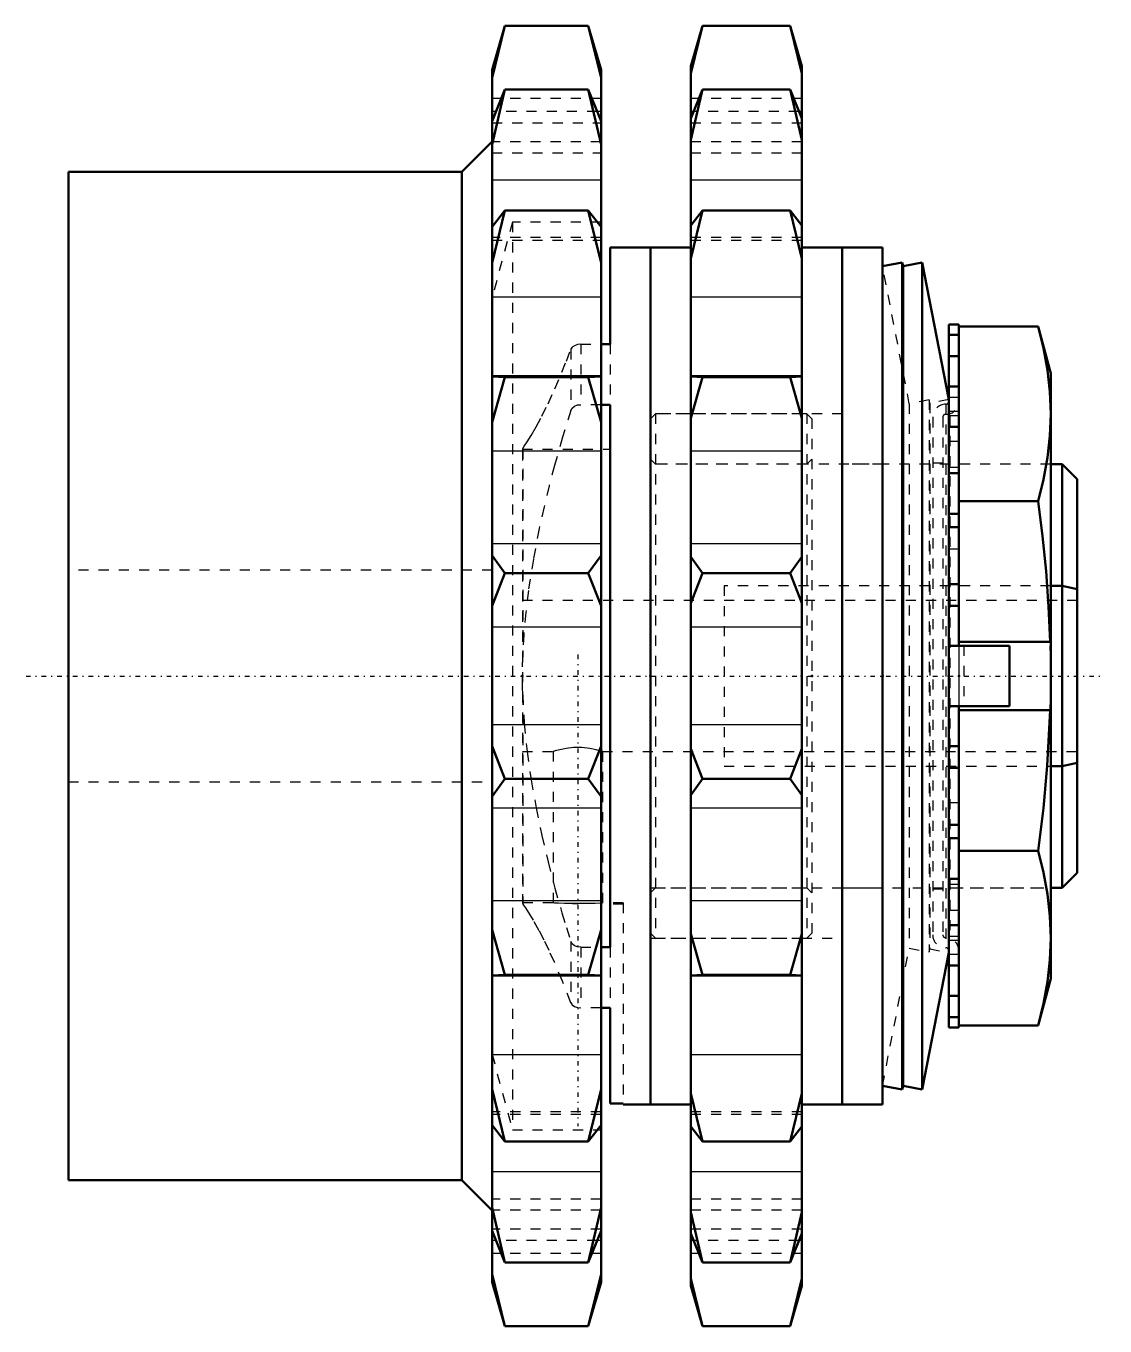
# Model space of a CAD drawing. Header units: millimetres. Extents: x -4 to 103, y -64 to 64.
import ezdxf

# ---------------------------------------------------------------- set-up
doc = ezdxf.new("R2010")
doc.units = ezdxf.units.MM
doc.linetypes.add('Center', pattern=[1.5, 0.45, -0.5, 0.05, -0.5])
doc.linetypes.add('Dashed', pattern=[2, 1, -1])
for name, color, linetype, lineweight in [('2d ConnectionPoints', 7, 'Continuous', 50), ('AM_0', 7, 'Continuous', 50), ('AM_4', 3, 'Continuous', 25), ('AM_7', 7, 'Center', 25), ('AM_9', 6, 'Dashed', 25)]:
    doc.layers.add(name, color=color, linetype=linetype, lineweight=lineweight)

# ---------------------------------------------------------------- blocks, each defined once
blk = doc.blocks.new('1_Stellmutter_T_240_85_0_in_HRKC240852115_0')
at = {"layer": 'AM_0'}
for p, q in [((88.27, 3), (88.27, 34.64)), ((96.13, 34.64), (88.27, 34.64)), ((97.37, 30), (96.13, 34.64)), ((97.37, 30), (97.37, -30)), ((88.27, 25.8), (88.27, 25.8)), ((96.13, 17.32), (88.27, 17.32)), ((97.37, 3.4), (88.27, 3.4)), ((88.27, -34.64), (88.27, -3)), ((88.27, -3.4), (97.37, -3.4)), ((96.13, -17.32), (88.27, -17.32)), ((88.27, -25.8), (88.27, -25.8)), ((96.13, -34.64), (97.37, -30)), ((96.13, -34.64), (88.27, -34.64))]:
    blk.add_line(p, q, dxfattribs=at)
for points in [[(96.13, 34.64), (96.65, 32.49), (97.04, 30.33), (97.29, 28.16), (97.37, 25.98)], [(97.37, 25.98), (97.29, 23.81), (97.05, 21.65), (96.65, 19.48), (96.13, 17.32)], [(96.13, 17.32), (96.56, 13.86), (96.91, 10.38), (97.16, 6.9), (97.32, 3.4)], [(97.32, -3.4), (97.03, -8.91), (96.64, -13.12), (96.13, -17.32)], [(96.13, -17.32), (96.65, -19.47), (97.04, -21.63), (97.29, -23.8), (97.37, -25.98)], [(97.37, -25.98), (97.29, -28.15), (97.05, -30.31), (96.65, -32.48), (96.13, -34.64)]]:
    blk.add_lwpolyline(points, dxfattribs=at)
at = {"layer": 'AM_9'}
for p, q in [((88.27, 25.8), (87.37, 25.8)), ((87.37, 25.8), (87.37, -25.8)), ((97.37, 21), (87.37, 21)), ((97.37, 0), (97.3, 4.02)), ((88.27, 3), (88.27, -3)), ((97.31, -3.83), (97.37, 0)), ((87.37, -21), (97.37, -21)), ((87.37, -25.8), (88.27, -25.8))]:
    blk.add_line(p, q, dxfattribs=at)
blk = doc.blocks.new('2_Kettenrad_T_240_85_0_in_HRKC240852115_0')
at = {"layer": 'AM_0'}
for p, q in [((61.7, 60.46), (62.87, 64.45)), ((62.87, 64.45), (61.7, 59.73)), ((71.53, 64.45), (62.87, 64.45)), ((71.53, 64.45), (72.7, 60.46)), ((72.7, 59.73), (71.53, 64.45)), ((61.7, 60.46), (61.7, -60.46)), ((72.7, 60.46), (72.7, -60.46)), ((61.7, 55.27), (62.87, 58.14)), ((62.87, 58.14), (61.7, 53.16)), ((71.53, 58.14), (62.87, 58.14)), ((71.53, 58.14), (72.7, 55.27)), ((72.7, 53.16), (71.53, 58.14)), ((62.87, 46.14), (61.7, 41.38)), ((61.7, 44.67), (62.87, 46.14)), ((71.53, 46.14), (62.87, 46.14)), ((71.53, 46.14), (72.7, 44.67)), ((72.7, 41.38), (71.53, 46.14)), ((61.7, 29.69), (62.87, 29.62)), ((71.53, 29.62), (72.7, 29.69)), ((62.87, 29.62), (61.7, 25.55)), ((71.53, 29.62), (62.87, 29.62)), ((72.7, 25.55), (71.53, 29.62)), ((61.7, 11.81), (62.87, 10.21)), ((71.53, 10.21), (72.7, 11.81)), ((62.87, 10.21), (61.7, 7.22)), ((71.53, 10.21), (62.87, 10.21)), ((72.7, 7.22), (71.53, 10.21)), ((61.7, -7.22), (62.87, -10.21)), ((71.53, -10.21), (72.7, -7.22)), ((62.87, -10.21), (61.7, -11.81)), ((71.53, -10.21), (62.87, -10.21)), ((72.7, -11.81), (71.53, -10.21)), ((61.7, -25.55), (62.87, -29.62)), ((71.53, -29.62), (72.7, -25.55)), ((62.87, -29.62), (61.7, -29.69)), ((71.53, -29.62), (62.87, -29.62)), ((72.7, -29.69), (71.53, -29.62)), ((61.7, -41.38), (62.87, -46.14)), ((71.53, -46.14), (72.7, -41.38)), ((62.87, -46.14), (61.7, -44.67)), ((72.7, -44.67), (71.53, -46.14)), ((71.53, -46.14), (62.87, -46.14)), ((61.7, -53.16), (62.87, -58.14)), ((71.53, -58.14), (72.7, -53.16)), ((62.87, -58.14), (61.7, -55.27)), ((72.7, -55.27), (71.53, -58.14)), ((71.53, -58.14), (62.87, -58.14)), ((61.7, -59.73), (62.87, -64.45)), ((62.87, -64.45), (61.7, -60.46)), ((71.53, -64.45), (72.7, -59.73)), ((72.7, -60.46), (71.53, -64.45)), ((71.53, -64.45), (62.87, -64.45))]:
    blk.add_line(p, q, dxfattribs=at)
at = {"layer": 'AM_4'}
for p, q in [((61.98, 55.96), (61.7, 55.96)), ((72.7, 55.96), (72.42, 55.96)), ((72.7, 49.17), (61.7, 49.17)), ((72.7, 37.57), (61.7, 37.57)), ((72.7, 29.75), (61.7, 29.75)), ((72.7, 22.3), (61.7, 22.3)), ((72.7, 13.1), (61.7, 13.1)), ((72.7, 4.84), (61.7, 4.84)), ((72.7, -4.84), (61.7, -4.84)), ((72.7, -13.1), (61.7, -13.1)), ((72.7, -22.3), (61.7, -22.3)), ((72.7, -29.75), (61.7, -29.75)), ((72.7, -37.57), (61.7, -37.57)), ((72.7, -49.17), (61.7, -49.17)), ((61.98, -55.96), (61.7, -55.96)), ((72.7, -55.96), (72.42, -55.96))]:
    blk.add_line(p, q, dxfattribs=at)
at = {"layer": 'AM_9'}
for p, q in [((72.7, 57.27), (61.7, 57.27)), ((72.42, 55.96), (61.98, 55.96)), ((61.7, 54.85), (72.7, 54.85)), ((72.7, 52.97), (61.7, 52.97)), ((61.7, 51.87), (72.7, 51.87)), ((72.7, 43.49), (61.7, 43.49)), ((61.7, 43.22), (72.7, 43.22)), ((72.7, 26), (61.7, 26)), ((61.7, -26), (72.7, -26)), ((72.7, -43.22), (61.7, -43.22)), ((72.7, -43.49), (61.7, -43.49)), ((72.7, -51.87), (61.7, -51.87)), ((72.7, -52.97), (61.7, -52.97)), ((72.7, -54.85), (61.7, -54.85)), ((72.42, -55.96), (61.98, -55.96)), ((72.7, -57.27), (61.7, -57.27))]:
    blk.add_line(p, q, dxfattribs=at)
blk = doc.blocks.new('3_Laufbuchse_T_240_85_0_in_HRKC240852115_0')
at = {"layer": 'AM_9'}
for p, q in [((58.2, 26), (57.7, 25.5)), ((73.2, 26), (58.2, 26)), ((58.2, 26), (58.2, -26)), ((73.7, 25.5), (73.2, 26)), ((73.2, 26), (73.2, -26)), ((73.7, 25.5), (73.7, -25.5)), ((58.2, 21), (57.7, 21.5)), ((73.2, 21), (58.2, 21)), ((73.7, 21.5), (73.2, 21)), ((57.7, -21.5), (58.2, -21)), ((58.2, -21), (73.2, -21)), ((73.2, -21), (73.7, -21.5)), ((57.7, -25.5), (58.2, -26)), ((73.2, -26), (73.7, -25.5)), ((58.2, -26), (73.2, -26))]:
    blk.add_line(p, q, dxfattribs=at)
blk = doc.blocks.new('4_Reibbelag_T_240_85_1_0_in_HRKC240852115_0')
at = {"layer": 'AM_0'}
for p, q in [((61.7, 42.5), (57.7, 42.5)), ((57.7, 42.5), (57.7, -42.5)), ((57.7, -42.5), (61.7, -42.5))]:
    blk.add_line(p, q, dxfattribs=at)
at = {"layer": 'AM_9'}
for p, q in [((61.7, 26), (57.7, 26)), ((57.7, -26), (61.7, -26))]:
    blk.add_line(p, q, dxfattribs=at)
blk = doc.blocks.new('5_Sicherungsblech_T_240_85_0_in_HRKC240852115_0')
at = {"layer": 'AM_0'}
for p, q in [((87.27, 34.86), (87.27, -34.86)), ((88.27, 34.86), (87.27, 34.86)), ((88.27, 3), (88.27, 34.86)), ((88.27, 33.82), (87.27, 33.82)), ((88.27, 31.7), (87.27, 31.7)), ((88.27, 28.7), (87.27, 28.7)), ((88.27, 24.71), (87.27, 24.71)), ((88.27, 20.12), (87.27, 20.12)), ((88.27, 16.07), (87.27, 16.07)), ((88.27, 14.75), (87.27, 14.75)), ((88.27, 9.11), (87.27, 9.11)), ((88.27, 6.95), (87.27, 6.95)), ((87.27, 3), (93.27, 3)), ((93.27, 3), (93.27, -3)), ((87.27, -3), (93.27, -3)), ((88.27, -34.86), (88.27, -3)), ((88.27, -6.95), (87.27, -6.95)), ((88.27, -9.11), (87.27, -9.11)), ((88.27, -14.75), (87.27, -14.75)), ((88.27, -16.07), (87.27, -16.07)), ((88.27, -20.12), (87.27, -20.12)), ((88.27, -24.71), (87.27, -24.71)), ((88.27, -28.7), (87.27, -28.7)), ((88.27, -31.7), (87.27, -31.7)), ((88.27, -33.82), (87.27, -33.82)), ((88.27, -34.86), (87.27, -34.86))]:
    blk.add_line(p, q, dxfattribs=at)
at = {"layer": 'AM_4'}
blk.add_line((88.27, 3), (88.27, -3), dxfattribs=at)
at = {"layer": 'AM_9'}
for p, q in [((88.27, 28.73), (87.27, 28.73)), ((88.27, 28.66), (87.27, 28.66)), ((88.27, 27.62), (87.27, 27.62)), ((86.97, 26.95), (86.97, -26.95)), ((88.27, 26.24), (87.27, 26.24)), ((85.67, 25.65), (85.67, -25.65)), ((86.67, 25.65), (86.67, -25.65)), ((88.27, 23.24), (87.27, 23.24)), ((86.67, 21.1), (85.67, 21.1)), ((88.27, 20.66), (87.27, 20.66)), ((88.27, 12.59), (87.27, 12.59)), ((88.77, 3), (88.77, -3)), ((88.27, -12.59), (87.27, -12.59)), ((85.67, -21.1), (86.67, -21.1)), ((88.27, -20.66), (87.27, -20.66)), ((88.27, -23.24), (87.27, -23.24)), ((88.27, -26.24), (87.27, -26.24)), ((88.27, -27.62), (87.27, -27.62)), ((88.27, -28.66), (87.27, -28.66)), ((87.27, -28.73), (88.27, -28.73))]:
    blk.add_line(p, q, dxfattribs=at)
for centre, radius, start, end in [((86.97, 27.25), 1.3, 270, 360), ((86.97, 27.25), 0.3, 270, 0), ((86.97, 25.65), 1.3, 90, 180), ((86.97, 25.65), 0.3, 90, 180), ((86.97, -25.65), 1.3, 180, 270), ((86.97, -25.65), 0.3, 180, 270), ((86.97, -27.25), 1.3, 0, 90), ((86.97, -27.25), 0.3, 360, 90)]:
    blk.add_arc(centre, radius, start, end, dxfattribs=at)
blk = doc.blocks.new('6_Tellerfeder_T_240_85_0_in_HRKC240852115_0')
at = {"layer": 'AM_0'}
for p, q in [((82.66, 41), (80.7, 40.62)), ((82.73, 40.64), (82.66, 41)), ((82.66, 41), (82.66, -41)), ((84.63, 41.01), (82.73, 40.64)), ((82.73, 40.64), (82.73, -40.64)), ((87.27, 27.42), (84.63, 41.01)), ((84.63, 41.01), (84.63, -41.01)), ((84.63, -41.01), (87.27, -27.42)), ((80.7, -40.62), (82.66, -41)), ((82.66, -41), (82.73, -40.64)), ((82.73, -40.64), (84.63, -41.01))]:
    blk.add_line(p, q, dxfattribs=at)
at = {"layer": 'AM_9'}
for p, q in [((83.35, 27), (80.7, 40.62)), ((85.31, 27.39), (83.35, 27)), ((85.38, 27.05), (85.31, 27.39)), ((85.31, 27.39), (85.31, -27.39)), ((87.27, 27.42), (85.38, 27.05)), ((83.35, 27), (83.35, -27)), ((85.38, 27.05), (85.38, -27.05)), ((80.7, -40.62), (83.35, -27)), ((83.35, -27), (85.31, -27.39)), ((85.31, -27.39), (85.38, -27.05)), ((85.38, -27.05), (87.27, -27.42))]:
    blk.add_line(p, q, dxfattribs=at)
blk = doc.blocks.new('7_Druckplatte_T_240_85_0_in_HRKC240852115_0')
at = {"layer": 'AM_0'}
for p, q in [((76.7, 42.5), (76.7, -42.5)), ((80.7, 42.5), (76.7, 42.5)), ((80.7, 42.5), (80.7, -42.5)), ((76.7, -42.5), (80.7, -42.5))]:
    blk.add_line(p, q, dxfattribs=at)
at = {"layer": 'AM_9'}
for p, q in [((80.7, 21), (76.7, 21)), ((76.7, -21), (80.7, -21))]:
    blk.add_line(p, q, dxfattribs=at)
blk = doc.blocks.new('8_Reibbelag_T_240_85_2_0_in_HRKC240852115_0')
at = {"layer": 'AM_0'}
for p, q in [((76.7, 42.5), (72.7, 42.5)), ((76.7, 42.5), (76.7, -42.5)), ((72.7, -42.5), (76.7, -42.5))]:
    blk.add_line(p, q, dxfattribs=at)
at = {"layer": 'AM_9'}
for p, q in [((76.7, 26), (72.7, 26)), ((72.7, -26), (76.7, -26))]:
    blk.add_line(p, q, dxfattribs=at)
blk = doc.blocks.new('9_Nabe_T_240_85_15__0_in_HRKC240852115_0')
at = {"layer": 'AM_0'}
for p, q in [((57.7, 42.5), (53.7, 42.5)), ((53.7, 42.5), (53.7, 32.9)), ((57.7, 42.5), (57.7, -42.5)), ((52.8, 32.9), (53.7, 32.9)), ((53.7, 26.9), (52.8, 26.9)), ((53.7, 26.9), (53.7, -26.9)), ((98.5, 21), (97.37, 21)), ((100, 19.5), (98.5, 21)), ((98.5, 21), (98.5, -21)), ((100, 19.5), (100, -19.5)), ((98.5, 8.94), (97.37, 8.94)), ((100, 8.6), (98.5, 8.94)), ((97.37, -8.94), (98.5, -8.94)), ((98.5, -8.94), (100, -8.6)), ((98.5, -21), (100, -19.5)), ((97.37, -21), (98.5, -21)), ((52.8, -26.9), (53.7, -26.9)), ((53.7, -32.9), (52.8, -32.9)), ((53.7, -32.9), (53.7, -42.39)), ((55, -42.39), (53.7, -42.39)), ((55, -42.39), (55, -42.5)), ((55, -42.5), (57.7, -42.5))]:
    blk.add_line(p, q, dxfattribs=at)
at = {"layer": 'AM_7'}
blk.add_line((50.5, 2.12), (50.5, -44.62), dxfattribs=at)
at = {"layer": 'AM_9'}
for p, q in [((49.81, 32.39), (49.81, 26.33)), ((50.78, 32.9), (52.8, 32.9)), ((50.78, 32.9), (50.78, 26.9)), ((53.7, 32.9), (53.7, 26.9)), ((52.8, 26.9), (50.78, 26.9)), ((45, 22.5), (53.7, 22.5)), ((45, 22.38), (45, -22.38)), ((45.03, 22.54), (45.03, 1.86)), ((97.37, 21), (57.7, 21)), ((65, 8.94), (65, -8.94)), ((97.37, 8.94), (65, 8.94)), ((100, 7.5), (45, 7.5)), ((45.03, -1.86), (45.03, -22.54)), ((45, -7.5), (48.06, -7.5)), ((48.04, -7.49), (48.04, -22.5)), ((52.93, -7.5), (100, -7.5)), ((52.96, -22.5), (52.96, -7.49)), ((65, -8.94), (97.37, -8.94)), ((57.7, -21), (97.37, -21)), ((45.01, -22.5), (45.03, -22.54)), ((48.04, -22.5), (45.02, -22.5)), ((49.96, -22.57), (50.5, -22.58)), ((55, -22.5), (52.93, -22.5)), ((55, -22.61), (53.7, -22.61)), ((55, -22.5), (55, -42.39)), ((49.81, -26.33), (49.81, -32.39)), ((50.78, -26.9), (52.8, -26.9)), ((50.78, -26.9), (50.78, -32.9)), ((53.7, -26.9), (53.7, -32.9)), ((52.8, -32.9), (50.78, -32.9))]:
    blk.add_line(p, q, dxfattribs=at)
for points in [[(45.03, 22.54), (45.19, 22.78), (45.47, 23.21), (45.87, 23.85), (46.36, 24.69), (46.93, 25.75), (47.55, 27), (48.22, 28.47), (48.92, 30.12), (49.36, 31.22), (49.81, 32.39)], [(50.78, 32.9), (50.45, 32.86), (50.16, 32.75), (49.94, 32.59), (49.81, 32.39)], [(49.81, 26.33), (48.99, 23.69), (48.18, 20.88), (47.65, 18.86), (47.15, 16.76), (46.67, 14.61), (46.09, 11.59), (45.6, 8.48), (45.34, 6.3), (45.14, 4.08), (45.03, 1.86)], [(49.81, 26.33), (49.95, 26.57), (50.18, 26.75), (50.48, 26.87), (50.78, 26.9)], [(45.03, 22.54), (45.01, 22.51), (45.01, 22.5)], [(45.03, -1.86), (45.01, -1.09), (45.03, 1.86)], [(45.03, -1.86), (45.19, -4.69), (45.47, -7.49), (45.87, -10.31), (46.36, -13.07), (46.93, -15.8), (47.55, -18.43), (48.22, -21.02), (48.92, -23.48), (49.36, -24.93), (49.81, -26.33)], [(52.96, -7.5), (52.95, -7.5), (52.75, -7.44), (52.33, -7.32), (51.68, -7.18), (50.88, -7.1), (50.08, -7.1), (49.34, -7.18), (48.71, -7.31), (48.25, -7.43), (48.05, -7.5), (48.04, -7.5)], [(49.81, -32.39), (48.99, -30.27), (48.18, -28.38), (47.65, -27.22), (47.15, -26.18), (46.67, -25.26), (46.09, -24.22), (45.6, -23.41), (45.34, -23), (45.14, -22.71), (45.03, -22.54)], [(52.96, -22.5), (52.94, -22.5), (52.71, -22.51), (52.23, -22.54), (51.56, -22.56), (50.76, -22.57), (49.94, -22.57), (49.18, -22.55), (48.57, -22.53), (48.17, -22.51), (48.04, -22.5)], [(50.78, -26.9), (50.45, -26.86), (50.16, -26.74), (49.94, -26.56), (49.81, -26.33)], [(49.81, -32.39), (49.95, -32.6), (50.18, -32.76), (50.48, -32.87), (50.78, -32.9)]]:
    blk.add_lwpolyline(points, dxfattribs=at)
for centre, start, end in [((46, 22.38), 171.3822, 180), ((46, -22.38), 180, 188.6202)]:
    blk.add_arc(centre, 1, start, end, dxfattribs=at)
blk = doc.blocks.new('10_Rutschnabenkupplung_C_240_85_21__0_in_HRKC240852115_0')
at = {"layer": 'AM_0'}
for p, q in [((43.27, 64.45), (42, 60.1)), ((42, 59.31), (43.27, 64.45)), ((51.53, 64.45), (43.27, 64.45)), ((52.8, 60.1), (51.53, 64.45)), ((51.53, 64.45), (52.8, 59.31)), ((42, -60.1), (42, 60.1)), ((52.8, 60.1), (52.8, -60.1)), ((43.27, 58.14), (42, 55.01)), ((42, 52.71), (43.27, 58.14)), ((51.53, 58.14), (43.27, 58.14)), ((52.8, 55.01), (51.53, 58.14)), ((51.53, 58.14), (52.8, 52.71)), ((42, 53), (39, 50)), ((39, 50), (0, 50)), ((0, 50), (0, -50)), ((39, 50), (39, -50)), ((43.27, 46.14), (42, 44.53)), ((42, 40.95), (43.27, 46.14)), ((51.53, 46.14), (43.27, 46.14)), ((52.8, 44.53), (51.53, 46.14)), ((51.53, 46.14), (52.8, 40.95)), ((43.27, 29.62), (42, 29.7)), ((52.8, 29.7), (51.53, 29.62)), ((42, 25.18), (43.27, 29.62)), ((51.53, 29.62), (43.27, 29.62)), ((51.53, 29.62), (52.8, 25.18)), ((43.27, 10.21), (42, 11.96)), ((52.8, 11.96), (51.53, 10.21)), ((42, 6.95), (43.27, 10.21)), ((51.53, 10.21), (43.27, 10.21)), ((51.53, 10.21), (52.8, 6.95)), ((43.27, -10.21), (42, -6.95)), ((52.8, -6.95), (51.53, -10.21)), ((42, -11.96), (43.27, -10.21)), ((51.53, -10.21), (43.27, -10.21)), ((51.53, -10.21), (52.8, -11.96)), ((43.27, -29.62), (42, -25.18)), ((52.8, -25.18), (51.53, -29.62)), ((42, -29.7), (43.27, -29.62)), ((51.53, -29.62), (43.27, -29.62)), ((51.53, -29.62), (52.8, -29.7)), ((43.27, -46.14), (42, -40.95)), ((52.8, -40.95), (51.53, -46.14)), ((42, -44.53), (43.27, -46.14)), ((51.53, -46.14), (52.8, -44.53)), ((51.53, -46.14), (43.27, -46.14)), ((0, -50), (39, -50)), ((39, -50), (42, -53)), ((43.27, -58.14), (42, -52.71)), ((52.8, -52.71), (51.53, -58.14)), ((42, -55.01), (43.27, -58.14)), ((51.53, -58.14), (52.8, -55.01)), ((51.53, -58.14), (43.27, -58.14)), ((43.27, -64.45), (42, -59.31)), ((42, -60.1), (43.27, -64.45)), ((52.8, -59.31), (51.53, -64.45)), ((51.53, -64.45), (52.8, -60.1)), ((51.53, -64.45), (43.27, -64.45))]:
    blk.add_line(p, q, dxfattribs=at)
at = {"layer": 'AM_4'}
for p, q in [((42.39, 55.96), (42, 55.96)), ((52.8, 55.96), (52.41, 55.96)), ((52.8, 49.17), (42, 49.17)), ((52.8, 37.57), (42, 37.57)), ((52.8, 29.75), (42, 29.75)), ((52.8, 22.3), (42, 22.3)), ((52.8, 13.1), (42, 13.1)), ((52.8, 4.84), (42, 4.84)), ((52.8, -4.84), (42, -4.84)), ((52.8, -13.1), (42, -13.1)), ((52.8, -22.3), (42, -22.3)), ((52.8, -29.75), (42, -29.75)), ((52.8, -37.57), (42, -37.57)), ((52.8, -49.17), (42, -49.17)), ((42.39, -55.96), (42, -55.96)), ((52.8, -55.96), (52.41, -55.96))]:
    blk.add_line(p, q, dxfattribs=at)
at = {"layer": 'AM_7'}
blk.add_line((-4.2, 0), (102.75, 0), dxfattribs=at)
at = {"layer": 'AM_9'}
for p, q in [((52.8, 57.27), (42, 57.27)), ((52.41, 55.96), (42.39, 55.96)), ((42, 54.85), (52.8, 54.85)), ((52.8, 52.97), (42, 52.97)), ((42, 51.87), (52.8, 51.87)), ((44.01, 45), (42, 37.5)), ((52.8, 45), (44.01, 45)), ((44.01, 45), (44.01, -45)), ((52.8, 43.49), (42, 43.49)), ((42, 43.22), (52.8, 43.22)), ((42, 10.5), (0, 10.5)), ((0, -10.5), (42, -10.5)), ((42, -37.5), (44.01, -45)), ((52.8, -43.22), (42, -43.22)), ((52.8, -43.49), (42, -43.49)), ((44.01, -45), (52.8, -45)), ((52.8, -51.87), (42, -51.87)), ((52.8, -52.97), (42, -52.97)), ((52.8, -54.85), (42, -54.85)), ((52.41, -55.96), (42.39, -55.96)), ((52.8, -57.27), (42, -57.27))]:
    blk.add_line(p, q, dxfattribs=at)

msp = doc.modelspace()

# ---------------------------------------------------------------- linework, layer by layer
at = {"layer": '2d ConnectionPoints'}
for p in [(0, 0), (45, 0), (45, 0), (57.7, 0), (57.7, 0), (57.7, 0), (61.7, 0), (61.7, 0), (72.7, 0), (72.7, 0), (73.7, 0), (76.7, 0), (76.7, 0), (80.7, 0), (80.7, 0), (87.27, 0), (87.27, 0), (88.27, 0), (88.27, 0)]:
    msp.add_point(p, dxfattribs=at)

# ---------------------------------------------------------------- block references
for name in ['10_Rutschnabenkupplung_C_240_85_21__0_in_HRKC240852115_0', '2_Kettenrad_T_240_85_0_in_HRKC240852115_0', '9_Nabe_T_240_85_15__0_in_HRKC240852115_0', '4_Reibbelag_T_240_85_1_0_in_HRKC240852115_0', '8_Reibbelag_T_240_85_2_0_in_HRKC240852115_0', '7_Druckplatte_T_240_85_0_in_HRKC240852115_0', '6_Tellerfeder_T_240_85_0_in_HRKC240852115_0', '5_Sicherungsblech_T_240_85_0_in_HRKC240852115_0', '1_Stellmutter_T_240_85_0_in_HRKC240852115_0', '3_Laufbuchse_T_240_85_0_in_HRKC240852115_0']:
    msp.add_blockref(name, (0, 0))

doc.saveas('drawing.dxf')
